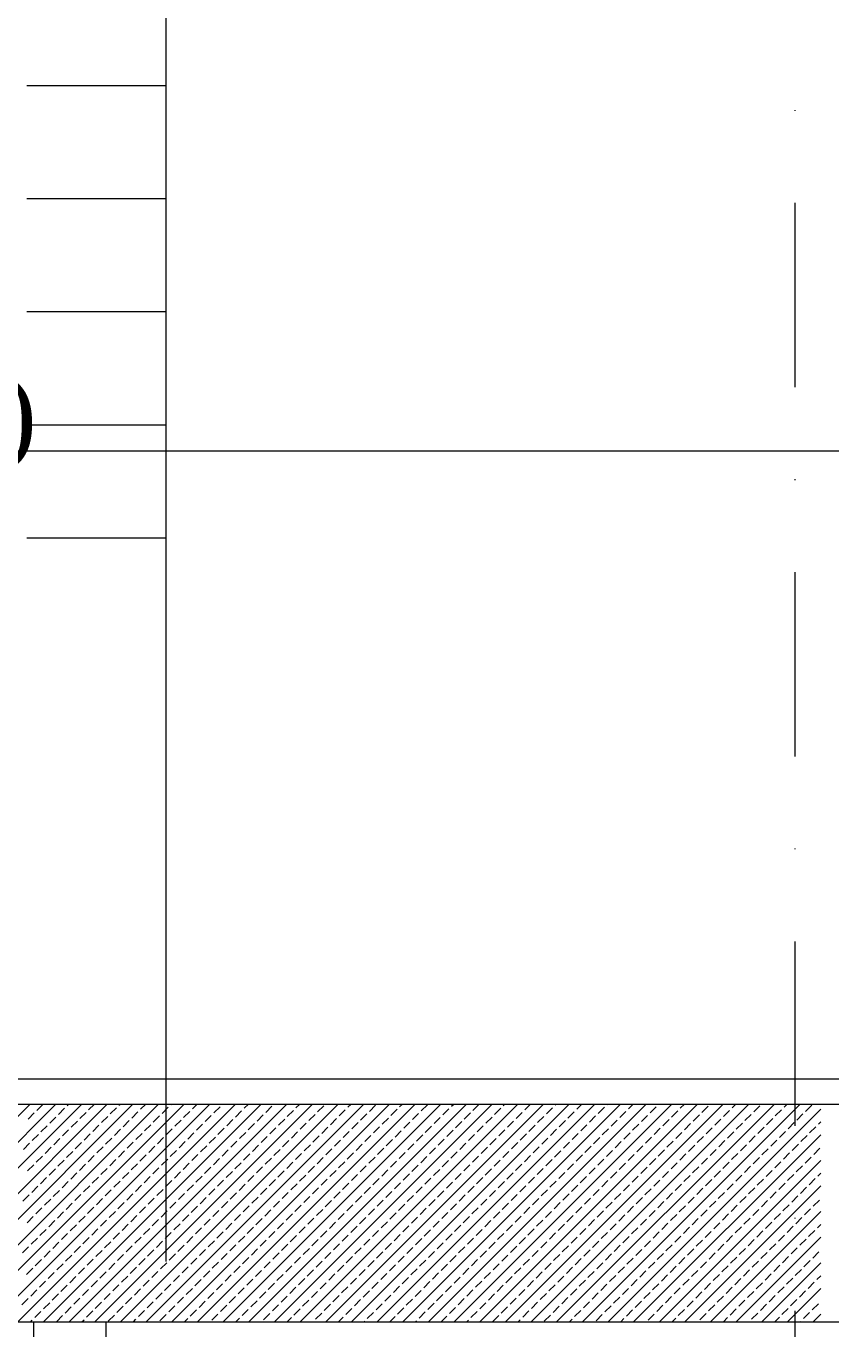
# Model space of a CAD drawing. Header units: millimetres. Extents: x -16104 to 67872, y -88009 to 12107.
# Drawn here: x 45403.5 to 45514.4, y -5664.5 to -5484.9 of the extents above; entities that cross this region are included whole.
import ezdxf

# ---------------------------------------------------------------- set-up
doc = ezdxf.new("R2010")
doc.units = ezdxf.units.MM
doc.linetypes.add('DASHDOTX2', pattern=[50.8, 25.4, -12.7, 0, -12.7])
doc.layers.add('TARAMA', color=8, linetype='Continuous', lineweight=15)
doc.styles.add('ÖLÇÜ', font='times.ttf', dxfattribs={"height": 15})

msp = doc.modelspace()

# ---------------------------------------------------------------- linework, layer by layer
at = {"layer": 'TARAMA', "linetype": 'DASHDOTX2'}
msp.add_line((45509.52, -8130.6), (45509.52, -5236.91), dxfattribs=at)
at = {"layer": 'TARAMA'}
for p, q in [((45422.8, -5445.34), (45422.8, -5655.24)), ((45403.61, -5493.13), (45422.8, -5493.13)), ((45403.61, -5508.71), (45422.8, -5508.71)), ((45403.61, -5524.29), (45422.8, -5524.29)), ((45403.61, -5539.87), (45422.8, -5539.87)), ((45564.53, -5543.52), (45060.03, -5543.52)), ((45403.61, -5555.45), (45422.8, -5555.45)), ((45041.2, -5630.04), (45492, -5630.04)), ((45041.2, -5630.04), (45440, -5630.04)), ((44625.03, -5633.52), (45689.53, -5633.52)), ((45374.11, -5663.52), (45404.11, -5633.52)), ((45377.65, -5663.52), (45407.65, -5633.52)), ((45381.19, -5663.52), (45411.19, -5633.52)), ((45384.72, -5663.52), (45414.72, -5633.52)), ((45388.26, -5663.52), (45418.26, -5633.52)), ((45391.79, -5663.52), (45421.79, -5633.52)), ((45395.33, -5663.52), (45425.33, -5633.52)), ((45398.86, -5663.52), (45428.86, -5633.52)), ((45402.4, -5663.52), (45432.4, -5633.52)), ((45405.01, -5634.39), (45405.86, -5633.54)), ((45405.93, -5663.52), (45435.93, -5633.52)), ((45409.18, -5633.75), (45409.41, -5633.52)), ((45409.47, -5663.52), (45439.47, -5633.52)), ((45412.15, -5634.32), (45412.95, -5633.52)), ((45413.01, -5663.52), (45443.01, -5633.52)), ((45416.32, -5633.68), (45416.49, -5633.52)), ((45416.54, -5663.52), (45446.54, -5633.52)), ((45419.29, -5634.24), (45420.02, -5633.52)), ((45420.08, -5663.52), (45450.08, -5633.52)), ((45423.47, -5633.61), (45423.56, -5633.52)), ((45423.61, -5663.52), (45453.61, -5633.52)), ((45426.44, -5634.17), (45427.09, -5633.52)), ((45427.15, -5663.52), (45457.15, -5633.52)), ((45430.61, -5633.54), (45430.63, -5633.52)), ((45430.68, -5663.52), (45460.68, -5633.52)), ((45433.58, -5634.1), (45434.16, -5633.52)), ((45434.22, -5663.52), (45464.22, -5633.52)), ((45436.55, -5634.67), (45437.4, -5633.82)), ((45437.75, -5663.52), (45467.75, -5633.52)), ((45440.72, -5634.03), (45441.23, -5633.52)), ((45441.29, -5663.52), (45471.29, -5633.52)), ((45443.69, -5634.6), (45444.54, -5633.75)), ((45444.83, -5663.52), (45474.83, -5633.52)), ((45447.86, -5633.96), (45448.31, -5633.52)), ((45448.36, -5663.52), (45478.36, -5633.52)), ((45450.83, -5634.53), (45451.68, -5633.68)), ((45451.9, -5663.52), (45481.9, -5633.52)), ((45455, -5633.89), (45455.38, -5633.52)), ((45455.43, -5663.52), (45485.43, -5633.52)), ((45457.97, -5634.46), (45458.82, -5633.61)), ((45458.97, -5663.52), (45488.97, -5633.52)), ((45462.14, -5633.82), (45462.45, -5633.52)), ((45462.5, -5663.52), (45492.5, -5633.52)), ((45465.11, -5634.39), (45465.96, -5633.54)), ((45466.04, -5663.52), (45496.04, -5633.52)), ((45469.29, -5633.75), (45469.52, -5633.52)), ((45469.57, -5663.52), (45499.57, -5633.52)), ((45472.26, -5634.32), (45473.05, -5633.52)), ((45473.11, -5663.52), (45503.11, -5633.52)), ((45476.43, -5633.68), (45476.59, -5633.52)), ((45476.64, -5663.52), (45506.64, -5633.52)), ((45479.4, -5634.24), (45480.13, -5633.52)), ((45480.18, -5663.52), (45510.18, -5633.52)), ((45483.57, -5633.61), (45483.66, -5633.52)), ((45486.54, -5634.17), (45487.2, -5633.52)), ((45490.71, -5633.54), (45490.73, -5633.52)), ((45493.68, -5634.1), (45494.27, -5633.52)), ((45496.65, -5634.67), (45497.5, -5633.82)), ((45500.82, -5634.03), (45501.34, -5633.52)), ((45503.79, -5634.6), (45504.64, -5633.75)), ((45507.97, -5633.96), (45508.41, -5633.52)), ((45510.94, -5634.53), (45511.78, -5633.68)), ((45403.81, -5635.59), (45404.66, -5634.74)), ((45406.78, -5636.15), (45407.63, -5635.31)), ((45407.98, -5634.95), (45408.83, -5634.1)), ((45410.95, -5635.52), (45411.8, -5634.67)), ((45413.92, -5636.08), (45414.77, -5635.23)), ((45415.12, -5634.88), (45415.97, -5634.03)), ((45418.09, -5635.45), (45418.94, -5634.6)), ((45421.06, -5636.01), (45421.91, -5635.16)), ((45422.26, -5634.81), (45423.11, -5633.96)), ((45425.23, -5635.38), (45426.08, -5634.53)), ((45428.2, -5635.94), (45429.05, -5635.09)), ((45429.41, -5634.74), (45430.25, -5633.89)), ((45431.17, -5636.51), (45432.02, -5635.66)), ((45432.38, -5635.31), (45433.22, -5634.46)), ((45435.35, -5635.87), (45436.19, -5635.02)), ((45438.32, -5636.44), (45439.16, -5635.59)), ((45439.52, -5635.23), (45440.37, -5634.39)), ((45442.49, -5635.8), (45443.34, -5634.95)), ((45445.46, -5636.37), (45446.31, -5635.52)), ((45446.66, -5635.16), (45447.51, -5634.32)), ((45449.63, -5635.73), (45450.48, -5634.88)), ((45452.6, -5636.29), (45453.45, -5635.45)), ((45453.8, -5635.09), (45454.65, -5634.24)), ((45456.77, -5635.66), (45457.62, -5634.81)), ((45459.74, -5636.22), (45460.59, -5635.38)), ((45460.94, -5635.02), (45461.79, -5634.17)), ((45463.91, -5635.59), (45464.76, -5634.74)), ((45466.88, -5636.15), (45467.73, -5635.31)), ((45468.08, -5634.95), (45468.93, -5634.1)), ((45471.05, -5635.52), (45471.9, -5634.67)), ((45474.02, -5636.08), (45474.87, -5635.23)), ((45475.23, -5634.88), (45476.08, -5634.03)), ((45478.2, -5635.45), (45479.04, -5634.6)), ((45481.17, -5636.01), (45482.01, -5635.16)), ((45482.37, -5634.81), (45483.22, -5633.96)), ((45483.72, -5663.52), (45513.03, -5634.21)), ((45485.34, -5635.38), (45486.19, -5634.53)), ((45488.31, -5635.94), (45489.16, -5635.09)), ((45489.51, -5634.74), (45490.36, -5633.89)), ((45491.28, -5636.51), (45492.13, -5635.66)), ((45492.48, -5635.31), (45493.33, -5634.46)), ((45495.45, -5635.87), (45496.3, -5635.02)), ((45498.42, -5636.44), (45499.27, -5635.59)), ((45499.62, -5635.23), (45500.47, -5634.39)), ((45502.59, -5635.8), (45503.44, -5634.95)), ((45505.56, -5636.37), (45506.41, -5635.52)), ((45506.76, -5635.16), (45507.61, -5634.32)), ((45509.73, -5635.73), (45510.58, -5634.88)), ((45405.58, -5637.36), (45406.42, -5636.51)), ((45408.55, -5637.92), (45409.39, -5637.07)), ((45409.75, -5636.72), (45410.6, -5635.87)), ((45412.72, -5637.28), (45413.57, -5636.44)), ((45415.69, -5637.85), (45416.54, -5637)), ((45416.89, -5636.65), (45417.74, -5635.8)), ((45419.86, -5637.21), (45420.71, -5636.37)), ((45422.83, -5637.78), (45423.68, -5636.93)), ((45424.03, -5636.58), (45424.88, -5635.73)), ((45427, -5637.14), (45427.85, -5636.29)), ((45429.97, -5637.71), (45430.82, -5636.86)), ((45432.94, -5638.27), (45433.79, -5637.43)), ((45434.14, -5637.07), (45434.99, -5636.22)), ((45437.11, -5637.64), (45437.96, -5636.79)), ((45440.08, -5638.2), (45440.93, -5637.36)), ((45441.29, -5637), (45442.13, -5636.15)), ((45444.26, -5637.57), (45445.1, -5636.72)), ((45447.23, -5638.13), (45448.07, -5637.28)), ((45448.43, -5636.93), (45449.28, -5636.08)), ((45451.4, -5637.5), (45452.25, -5636.65)), ((45454.37, -5638.06), (45455.22, -5637.21)), ((45455.57, -5636.86), (45456.42, -5636.01)), ((45458.54, -5637.43), (45459.39, -5636.58)), ((45461.51, -5637.99), (45462.36, -5637.14)), ((45462.71, -5636.79), (45463.56, -5635.94)), ((45465.68, -5637.36), (45466.53, -5636.51)), ((45468.65, -5637.92), (45469.5, -5637.07)), ((45469.85, -5636.72), (45470.7, -5635.87)), ((45472.82, -5637.28), (45473.67, -5636.44)), ((45475.79, -5637.85), (45476.64, -5637)), ((45476.99, -5636.65), (45477.84, -5635.8)), ((45479.96, -5637.21), (45480.81, -5636.37)), ((45482.93, -5637.78), (45483.78, -5636.93)), ((45484.14, -5636.58), (45484.98, -5635.73)), ((45487.11, -5637.14), (45487.95, -5636.29)), ((45490.08, -5637.71), (45490.92, -5636.86)), ((45493.05, -5638.27), (45493.89, -5637.43)), ((45494.25, -5637.07), (45495.1, -5636.22)), ((45497.22, -5637.64), (45498.07, -5636.79)), ((45500.19, -5638.2), (45501.04, -5637.36)), ((45501.39, -5637), (45502.24, -5636.15)), ((45504.36, -5637.57), (45505.21, -5636.72)), ((45507.33, -5638.13), (45508.18, -5637.28)), ((45508.53, -5636.93), (45509.38, -5636.08)), ((45511.5, -5637.5), (45512.35, -5636.65)), ((45512.7, -5636.29), (45513.03, -5635.97)), ((45403.17, -5639.76), (45404.02, -5638.91)), ((45404.37, -5638.56), (45405.22, -5637.71)), ((45407.34, -5639.12), (45408.19, -5638.27)), ((45410.31, -5639.69), (45411.16, -5638.84)), ((45411.52, -5638.49), (45412.36, -5637.64)), ((45414.49, -5639.05), (45415.33, -5638.2)), ((45417.46, -5639.62), (45418.3, -5638.77)), ((45418.66, -5638.42), (45419.51, -5637.57)), ((45421.63, -5638.98), (45422.48, -5638.13)), ((45424.6, -5639.55), (45425.45, -5638.7)), ((45425.8, -5638.35), (45426.65, -5637.5)), ((45427.57, -5640.11), (45428.42, -5639.26)), ((45428.77, -5638.91), (45429.62, -5638.06)), ((45431.74, -5639.48), (45432.59, -5638.63)), ((45434.71, -5640.04), (45435.56, -5639.19)), ((45435.91, -5638.84), (45436.76, -5637.99)), ((45438.88, -5639.41), (45439.73, -5638.56)), ((45441.85, -5639.97), (45442.7, -5639.12)), ((45443.05, -5638.77), (45443.9, -5637.92)), ((45446.02, -5639.34), (45446.87, -5638.49)), ((45448.99, -5639.9), (45449.84, -5639.05)), ((45450.19, -5638.7), (45451.04, -5637.85)), ((45453.16, -5639.26), (45454.01, -5638.42)), ((45456.13, -5639.83), (45456.98, -5638.98)), ((45457.34, -5638.63), (45458.19, -5637.78)), ((45460.31, -5639.19), (45461.16, -5638.35)), ((45463.28, -5639.76), (45464.12, -5638.91)), ((45464.48, -5638.56), (45465.33, -5637.71)), ((45467.45, -5639.12), (45468.3, -5638.27)), ((45470.42, -5639.69), (45471.27, -5638.84)), ((45471.62, -5638.49), (45472.47, -5637.64)), ((45474.59, -5639.05), (45475.44, -5638.2)), ((45477.56, -5639.62), (45478.41, -5638.77)), ((45478.76, -5638.42), (45479.61, -5637.57)), ((45481.73, -5638.98), (45482.58, -5638.13)), ((45484.7, -5639.55), (45485.55, -5638.7)), ((45485.9, -5638.35), (45486.75, -5637.5)), ((45487.25, -5663.52), (45513.03, -5637.74)), ((45487.67, -5640.11), (45488.52, -5639.26)), ((45488.87, -5638.91), (45489.72, -5638.06)), ((45491.84, -5639.48), (45492.69, -5638.63)), ((45494.81, -5640.04), (45495.66, -5639.19)), ((45496.02, -5638.84), (45496.86, -5637.99)), ((45498.99, -5639.41), (45499.83, -5638.56)), ((45501.96, -5639.97), (45502.8, -5639.12)), ((45503.16, -5638.77), (45504.01, -5637.92)), ((45506.13, -5639.34), (45506.98, -5638.49)), ((45509.1, -5639.9), (45509.95, -5639.05)), ((45510.3, -5638.7), (45511.15, -5637.85)), ((45404.94, -5641.53), (45405.79, -5640.68)), ((45406.14, -5640.33), (45406.99, -5639.48)), ((45409.11, -5640.89), (45409.96, -5640.04)), ((45412.08, -5641.46), (45412.93, -5640.61)), ((45413.28, -5640.25), (45414.13, -5639.41)), ((45416.25, -5640.82), (45417.1, -5639.97)), ((45419.22, -5641.39), (45420.07, -5640.54)), ((45420.43, -5640.18), (45421.27, -5639.34)), ((45423.4, -5640.75), (45424.24, -5639.9)), ((45426.37, -5641.32), (45427.21, -5640.47)), ((45429.34, -5641.88), (45430.18, -5641.03)), ((45430.54, -5640.68), (45431.39, -5639.83)), ((45433.51, -5641.24), (45434.36, -5640.4)), ((45436.48, -5641.81), (45437.33, -5640.96)), ((45437.68, -5640.61), (45438.53, -5639.76)), ((45440.65, -5641.17), (45441.5, -5640.33)), ((45443.62, -5641.74), (45444.47, -5640.89)), ((45444.82, -5640.54), (45445.67, -5639.69)), ((45447.79, -5641.1), (45448.64, -5640.25)), ((45450.76, -5641.67), (45451.61, -5640.82)), ((45451.96, -5640.47), (45452.81, -5639.62)), ((45454.93, -5641.03), (45455.78, -5640.18)), ((45457.9, -5641.6), (45458.75, -5640.75)), ((45459.1, -5640.4), (45459.95, -5639.55)), ((45462.07, -5640.96), (45462.92, -5640.11)), ((45465.04, -5641.53), (45465.89, -5640.68)), ((45466.25, -5640.33), (45467.09, -5639.48)), ((45469.22, -5640.89), (45470.06, -5640.04)), ((45472.19, -5641.46), (45473.03, -5640.61)), ((45473.39, -5640.25), (45474.24, -5639.41)), ((45476.36, -5640.82), (45477.21, -5639.97)), ((45479.33, -5641.39), (45480.18, -5640.54)), ((45480.53, -5640.18), (45481.38, -5639.34)), ((45483.5, -5640.75), (45484.35, -5639.9)), ((45486.47, -5641.32), (45487.32, -5640.47)), ((45489.44, -5641.88), (45490.29, -5641.03)), ((45490.64, -5640.68), (45491.49, -5639.83)), ((45493.61, -5641.24), (45494.46, -5640.4)), ((45496.58, -5641.81), (45497.43, -5640.96)), ((45497.78, -5640.61), (45498.63, -5639.76)), ((45500.75, -5641.17), (45501.6, -5640.33)), ((45503.72, -5641.74), (45504.57, -5640.89)), ((45504.92, -5640.54), (45505.77, -5639.69)), ((45507.89, -5641.1), (45508.74, -5640.25)), ((45510.86, -5641.67), (45511.71, -5640.82)), ((45512.07, -5640.47), (45512.92, -5639.62)), ((45403.74, -5642.73), (45404.59, -5641.88)), ((45406.71, -5643.3), (45407.56, -5642.45)), ((45407.91, -5642.09), (45408.76, -5641.24)), ((45410.88, -5642.66), (45411.73, -5641.81)), ((45413.85, -5643.22), (45414.7, -5642.38)), ((45415.05, -5642.02), (45415.9, -5641.17)), ((45418.02, -5642.59), (45418.87, -5641.74)), ((45420.99, -5643.15), (45421.84, -5642.31)), ((45422.19, -5641.95), (45423.04, -5641.1)), ((45425.16, -5642.52), (45426.01, -5641.67)), ((45428.13, -5643.08), (45428.98, -5642.23)), ((45431.1, -5643.65), (45431.95, -5642.8)), ((45432.31, -5642.45), (45433.15, -5641.6)), ((45435.27, -5643.01), (45436.12, -5642.16)), ((45438.24, -5643.58), (45439.09, -5642.73)), ((45439.45, -5642.38), (45440.3, -5641.53)), ((45442.42, -5642.94), (45443.27, -5642.09)), ((45445.39, -5643.51), (45446.24, -5642.66)), ((45446.59, -5642.31), (45447.44, -5641.46)), ((45449.56, -5642.87), (45450.41, -5642.02)), ((45452.53, -5643.44), (45453.38, -5642.59)), ((45453.73, -5642.23), (45454.58, -5641.39)), ((45456.7, -5642.8), (45457.55, -5641.95)), ((45459.67, -5643.37), (45460.52, -5642.52)), ((45460.87, -5642.16), (45461.72, -5641.32)), ((45463.84, -5642.73), (45464.69, -5641.88)), ((45466.81, -5643.3), (45467.66, -5642.45)), ((45468.01, -5642.09), (45468.86, -5641.24)), ((45470.98, -5642.66), (45471.83, -5641.81)), ((45473.95, -5643.22), (45474.8, -5642.38)), ((45475.16, -5642.02), (45476, -5641.17)), ((45478.13, -5642.59), (45478.97, -5641.74)), ((45481.1, -5643.15), (45481.94, -5642.31)), ((45482.3, -5641.95), (45483.15, -5641.1)), ((45485.27, -5642.52), (45486.12, -5641.67)), ((45488.24, -5643.08), (45489.09, -5642.23)), ((45490.79, -5663.52), (45513.03, -5641.28)), ((45491.21, -5643.65), (45492.06, -5642.8)), ((45492.41, -5642.45), (45493.26, -5641.6)), ((45495.38, -5643.01), (45496.23, -5642.16)), ((45498.35, -5643.58), (45499.2, -5642.73)), ((45499.55, -5642.38), (45500.4, -5641.53)), ((45502.52, -5642.94), (45503.37, -5642.09)), ((45505.49, -5643.51), (45506.34, -5642.66)), ((45506.69, -5642.31), (45507.54, -5641.46)), ((45509.66, -5642.87), (45510.51, -5642.02)), ((45405.51, -5644.5), (45406.35, -5643.65)), ((45408.48, -5645.06), (45409.32, -5644.21)), ((45409.68, -5643.86), (45410.53, -5643.01)), ((45412.65, -5644.43), (45413.5, -5643.58)), ((45415.62, -5644.99), (45416.47, -5644.14)), ((45416.82, -5643.79), (45417.67, -5642.94)), ((45419.79, -5644.36), (45420.64, -5643.51)), ((45422.76, -5644.92), (45423.61, -5644.07)), ((45423.96, -5643.72), (45424.81, -5642.87)), ((45425.73, -5645.49), (45426.58, -5644.64)), ((45426.93, -5644.29), (45427.78, -5643.44)), ((45429.9, -5644.85), (45430.75, -5644)), ((45432.87, -5645.42), (45433.72, -5644.57)), ((45434.07, -5644.21), (45434.92, -5643.37)), ((45437.04, -5644.78), (45437.89, -5643.93)), ((45440.01, -5645.35), (45440.86, -5644.5)), ((45441.21, -5644.14), (45442.06, -5643.3)), ((45444.18, -5644.71), (45445.03, -5643.86)), ((45447.15, -5645.28), (45448, -5644.43)), ((45448.36, -5644.07), (45449.2, -5643.22)), ((45451.33, -5644.64), (45452.17, -5643.79)), ((45454.3, -5645.2), (45455.14, -5644.36)), ((45455.5, -5644), (45456.35, -5643.15)), ((45458.47, -5644.57), (45459.32, -5643.72)), ((45461.44, -5645.13), (45462.29, -5644.29)), ((45462.64, -5643.93), (45463.49, -5643.08)), ((45465.61, -5644.5), (45466.46, -5643.65)), ((45468.58, -5645.06), (45469.43, -5644.21)), ((45469.78, -5643.86), (45470.63, -5643.01)), ((45472.75, -5644.43), (45473.6, -5643.58)), ((45475.72, -5644.99), (45476.57, -5644.14)), ((45476.92, -5643.79), (45477.77, -5642.94)), ((45479.89, -5644.36), (45480.74, -5643.51)), ((45482.86, -5644.92), (45483.71, -5644.07)), ((45484.07, -5643.72), (45484.91, -5642.87)), ((45485.83, -5645.49), (45486.68, -5644.64)), ((45487.04, -5644.29), (45487.88, -5643.44)), ((45490.01, -5644.85), (45490.85, -5644)), ((45492.97, -5645.42), (45493.82, -5644.57)), ((45494.18, -5644.21), (45495.03, -5643.37)), ((45497.15, -5644.78), (45498, -5643.93)), ((45500.12, -5645.35), (45500.97, -5644.5)), ((45501.32, -5644.14), (45502.17, -5643.3)), ((45504.29, -5644.71), (45505.14, -5643.86)), ((45507.26, -5645.28), (45508.11, -5644.43)), ((45508.46, -5644.07), (45509.31, -5643.22)), ((45511.43, -5644.64), (45512.28, -5643.79)), ((45512.63, -5643.44), (45513.03, -5643.04)), ((45403.1, -5646.9), (45403.95, -5646.05)), ((45404.3, -5645.7), (45405.15, -5644.85)), ((45407.27, -5646.27), (45408.12, -5645.42)), ((45410.24, -5646.83), (45411.09, -5645.98)), ((45411.45, -5645.63), (45412.29, -5644.78)), ((45414.42, -5646.19), (45415.26, -5645.35)), ((45417.39, -5646.76), (45418.23, -5645.91)), ((45418.59, -5645.56), (45419.44, -5644.71)), ((45421.56, -5646.12), (45422.41, -5645.28)), ((45424.53, -5646.69), (45425.38, -5645.84)), ((45427.5, -5647.26), (45428.35, -5646.41)), ((45428.7, -5646.05), (45429.55, -5645.2)), ((45431.67, -5646.62), (45432.52, -5645.77)), ((45434.64, -5647.18), (45435.49, -5646.34)), ((45435.84, -5645.98), (45436.69, -5645.13)), ((45438.81, -5646.55), (45439.66, -5645.7)), ((45441.78, -5647.11), (45442.63, -5646.27)), ((45442.98, -5645.91), (45443.83, -5645.06)), ((45445.95, -5646.48), (45446.8, -5645.63)), ((45448.92, -5647.04), (45449.77, -5646.19)), ((45450.12, -5645.84), (45450.97, -5644.99)), ((45453.09, -5646.41), (45453.94, -5645.56)), ((45456.06, -5646.97), (45456.91, -5646.12)), ((45457.27, -5645.77), (45458.11, -5644.92)), ((45460.24, -5646.34), (45461.08, -5645.49)), ((45463.21, -5646.9), (45464.05, -5646.05)), ((45464.41, -5645.7), (45465.26, -5644.85)), ((45467.38, -5646.27), (45468.23, -5645.42)), ((45470.35, -5646.83), (45471.2, -5645.98)), ((45471.55, -5645.63), (45472.4, -5644.78)), ((45474.52, -5646.19), (45475.37, -5645.35)), ((45477.49, -5646.76), (45478.34, -5645.91)), ((45478.69, -5645.56), (45479.54, -5644.71)), ((45481.66, -5646.12), (45482.51, -5645.28)), ((45484.63, -5646.69), (45485.48, -5645.84)), ((45487.6, -5647.26), (45488.45, -5646.41)), ((45488.8, -5646.05), (45489.65, -5645.2)), ((45491.77, -5646.62), (45492.62, -5645.77)), ((45494.32, -5663.52), (45513.03, -5644.81)), ((45494.74, -5647.18), (45495.59, -5646.34)), ((45495.94, -5645.98), (45496.79, -5645.13)), ((45498.91, -5646.55), (45499.76, -5645.7)), ((45501.88, -5647.11), (45502.73, -5646.27)), ((45503.09, -5645.91), (45503.94, -5645.06)), ((45506.06, -5646.48), (45506.9, -5645.63)), ((45509.03, -5647.04), (45509.87, -5646.19)), ((45510.23, -5645.84), (45511.08, -5644.99)), ((45404.87, -5648.67), (45405.72, -5647.82)), ((45406.07, -5647.47), (45406.92, -5646.62)), ((45409.04, -5648.03), (45409.89, -5647.18)), ((45412.01, -5648.6), (45412.86, -5647.75)), ((45413.21, -5647.4), (45414.06, -5646.55)), ((45416.18, -5647.96), (45417.03, -5647.11)), ((45419.15, -5648.53), (45420, -5647.68)), ((45420.35, -5647.33), (45421.2, -5646.48)), ((45422.12, -5649.09), (45422.97, -5648.25)), ((45423.32, -5647.89), (45424.17, -5647.04)), ((45426.29, -5648.46), (45427.14, -5647.61)), ((45429.26, -5649.02), (45430.11, -5648.17)), ((45430.47, -5647.82), (45431.32, -5646.97)), ((45433.44, -5648.39), (45434.28, -5647.54)), ((45436.41, -5648.95), (45437.25, -5648.1)), ((45437.61, -5647.75), (45438.46, -5646.9)), ((45440.58, -5648.32), (45441.43, -5647.47)), ((45443.55, -5648.88), (45444.4, -5648.03)), ((45444.75, -5647.68), (45445.6, -5646.83)), ((45447.72, -5648.25), (45448.57, -5647.4)), ((45450.69, -5648.81), (45451.54, -5647.96)), ((45451.89, -5647.61), (45452.74, -5646.76)), ((45454.86, -5648.17), (45455.71, -5647.33)), ((45457.83, -5648.74), (45458.68, -5647.89)), ((45459.03, -5647.54), (45459.88, -5646.69)), ((45462, -5648.1), (45462.85, -5647.26)), ((45464.97, -5648.67), (45465.82, -5647.82)), ((45466.18, -5647.47), (45467.02, -5646.62)), ((45469.15, -5648.03), (45469.99, -5647.18)), ((45472.12, -5648.6), (45472.96, -5647.75)), ((45473.32, -5647.4), (45474.17, -5646.55)), ((45476.29, -5647.96), (45477.14, -5647.11)), ((45479.26, -5648.53), (45480.11, -5647.68)), ((45480.46, -5647.33), (45481.31, -5646.48)), ((45482.23, -5649.09), (45483.08, -5648.25)), ((45483.43, -5647.89), (45484.28, -5647.04)), ((45486.4, -5648.46), (45487.25, -5647.61)), ((45489.37, -5649.02), (45490.22, -5648.17)), ((45490.57, -5647.82), (45491.42, -5646.97)), ((45493.54, -5648.39), (45494.39, -5647.54)), ((45496.51, -5648.95), (45497.36, -5648.1)), ((45497.71, -5647.75), (45498.56, -5646.9)), ((45500.68, -5648.32), (45501.53, -5647.47)), ((45503.65, -5648.88), (45504.5, -5648.03)), ((45504.85, -5647.68), (45505.7, -5646.83)), ((45507.82, -5648.25), (45508.67, -5647.4)), ((45510.79, -5648.81), (45511.64, -5647.96)), ((45512, -5647.61), (45512.84, -5646.76)), ((45403.67, -5649.87), (45404.52, -5649.02)), ((45406.64, -5650.44), (45407.49, -5649.59)), ((45407.84, -5649.24), (45408.69, -5648.39)), ((45410.81, -5649.8), (45411.66, -5648.95)), ((45413.78, -5650.37), (45414.63, -5649.52)), ((45414.98, -5649.16), (45415.83, -5648.32)), ((45417.95, -5649.73), (45418.8, -5648.88)), ((45420.92, -5650.3), (45421.77, -5649.45)), ((45423.89, -5650.86), (45424.74, -5650.01)), ((45425.09, -5649.66), (45425.94, -5648.81)), ((45428.06, -5650.22), (45428.91, -5649.38)), ((45431.03, -5650.79), (45431.88, -5649.94)), ((45432.23, -5649.59), (45433.08, -5648.74)), ((45435.2, -5650.15), (45436.05, -5649.31)), ((45438.17, -5650.72), (45439.02, -5649.87)), ((45439.38, -5649.52), (45440.22, -5648.67)), ((45442.35, -5650.08), (45443.19, -5649.24)), ((45445.32, -5650.65), (45446.16, -5649.8)), ((45446.52, -5649.45), (45447.37, -5648.6)), ((45449.49, -5650.01), (45450.34, -5649.16)), ((45452.46, -5650.58), (45453.31, -5649.73)), ((45453.66, -5649.38), (45454.51, -5648.53)), ((45456.63, -5649.94), (45457.48, -5649.09)), ((45459.6, -5650.51), (45460.45, -5649.66)), ((45460.8, -5649.31), (45461.65, -5648.46)), ((45463.77, -5649.87), (45464.62, -5649.02)), ((45466.74, -5650.44), (45467.59, -5649.59)), ((45467.94, -5649.24), (45468.79, -5648.39)), ((45470.91, -5649.8), (45471.76, -5648.95)), ((45473.88, -5650.37), (45474.73, -5649.52)), ((45475.09, -5649.16), (45475.93, -5648.32)), ((45478.05, -5649.73), (45478.9, -5648.88)), ((45481.02, -5650.3), (45481.87, -5649.45)), ((45483.99, -5650.86), (45484.84, -5650.01)), ((45485.2, -5649.66), (45486.05, -5648.81)), ((45488.17, -5650.22), (45489.02, -5649.38)), ((45491.14, -5650.79), (45491.98, -5649.94)), ((45492.34, -5649.59), (45493.19, -5648.74)), ((45495.31, -5650.15), (45496.16, -5649.31)), ((45497.86, -5663.52), (45513.03, -5648.35)), ((45498.28, -5650.72), (45499.13, -5649.87)), ((45499.48, -5649.52), (45500.33, -5648.67)), ((45502.45, -5650.08), (45503.3, -5649.24)), ((45505.42, -5650.65), (45506.27, -5649.8)), ((45506.62, -5649.45), (45507.47, -5648.6)), ((45509.59, -5650.01), (45510.44, -5649.16)), ((45405.44, -5651.64), (45406.28, -5650.79)), ((45408.4, -5652.2), (45409.25, -5651.36)), ((45409.61, -5651), (45410.46, -5650.15)), ((45412.58, -5651.57), (45413.43, -5650.72)), ((45415.55, -5652.13), (45416.4, -5651.29)), ((45416.75, -5650.93), (45417.6, -5650.08)), ((45419.72, -5651.5), (45420.57, -5650.65)), ((45422.69, -5652.06), (45423.54, -5651.21)), ((45425.66, -5652.63), (45426.51, -5651.78)), ((45426.86, -5651.43), (45427.71, -5650.58)), ((45429.83, -5651.99), (45430.68, -5651.14)), ((45432.8, -5652.56), (45433.65, -5651.71)), ((45434, -5651.36), (45434.85, -5650.51)), ((45436.97, -5651.92), (45437.82, -5651.07)), ((45439.94, -5652.49), (45440.79, -5651.64)), ((45441.14, -5651.29), (45441.99, -5650.44)), ((45444.11, -5651.85), (45444.96, -5651)), ((45447.08, -5652.42), (45447.93, -5651.57)), ((45448.29, -5651.21), (45449.13, -5650.37)), ((45451.26, -5651.78), (45452.1, -5650.93)), ((45454.23, -5652.35), (45455.07, -5651.5)), ((45455.43, -5651.14), (45456.28, -5650.3)), ((45458.4, -5651.71), (45459.25, -5650.86)), ((45461.37, -5652.28), (45462.22, -5651.43)), ((45462.57, -5651.07), (45463.42, -5650.22)), ((45465.54, -5651.64), (45466.39, -5650.79)), ((45468.51, -5652.2), (45469.36, -5651.36)), ((45469.71, -5651), (45470.56, -5650.15)), ((45472.68, -5651.57), (45473.53, -5650.72)), ((45475.65, -5652.13), (45476.5, -5651.29)), ((45476.85, -5650.93), (45477.7, -5650.08)), ((45479.82, -5651.5), (45480.67, -5650.65)), ((45482.79, -5652.06), (45483.64, -5651.21)), ((45485.76, -5652.63), (45486.61, -5651.78)), ((45486.96, -5651.43), (45487.81, -5650.58)), ((45489.93, -5651.99), (45490.78, -5651.14)), ((45492.9, -5652.56), (45493.75, -5651.71)), ((45494.11, -5651.36), (45494.95, -5650.51)), ((45497.08, -5651.92), (45497.92, -5651.07)), ((45500.05, -5652.49), (45500.89, -5651.64)), ((45501.25, -5651.29), (45502.1, -5650.44)), ((45504.22, -5651.85), (45505.07, -5651)), ((45507.19, -5652.42), (45508.04, -5651.57)), ((45508.39, -5651.21), (45509.24, -5650.37)), ((45511.36, -5651.78), (45512.21, -5650.93)), ((45512.56, -5650.58), (45513.03, -5650.11)), ((45403.03, -5654.04), (45403.88, -5653.19)), ((45404.23, -5652.84), (45405.08, -5651.99)), ((45407.2, -5653.41), (45408.05, -5652.56)), ((45410.17, -5653.97), (45411.02, -5653.12)), ((45411.37, -5652.77), (45412.22, -5651.92)), ((45414.34, -5653.34), (45415.19, -5652.49)), ((45417.31, -5653.9), (45418.16, -5653.05)), ((45418.52, -5652.7), (45419.37, -5651.85)), ((45420.28, -5654.47), (45421.13, -5653.62)), ((45421.49, -5653.27), (45422.33, -5652.42)), ((45424.46, -5653.83), (45425.3, -5652.98)), ((45427.43, -5654.4), (45428.27, -5653.55)), ((45428.63, -5653.19), (45429.48, -5652.35)), ((45431.6, -5653.76), (45432.45, -5652.91)), ((45434.57, -5654.33), (45435.42, -5653.48)), ((45435.77, -5653.12), (45436.62, -5652.28)), ((45438.74, -5653.69), (45439.59, -5652.84)), ((45441.71, -5654.26), (45442.56, -5653.41)), ((45442.91, -5653.05), (45443.76, -5652.2)), ((45445.88, -5653.62), (45446.73, -5652.77)), ((45448.85, -5654.18), (45449.7, -5653.34)), ((45450.05, -5652.98), (45450.9, -5652.13)), ((45453.02, -5653.55), (45453.87, -5652.7)), ((45455.99, -5654.11), (45456.84, -5653.27)), ((45457.2, -5652.91), (45458.04, -5652.06)), ((45460.17, -5653.48), (45461.01, -5652.63)), ((45463.13, -5654.04), (45463.98, -5653.19)), ((45464.34, -5652.84), (45465.19, -5651.99)), ((45467.31, -5653.41), (45468.16, -5652.56)), ((45470.28, -5653.97), (45471.13, -5653.12)), ((45471.48, -5652.77), (45472.33, -5651.92)), ((45474.45, -5653.34), (45475.3, -5652.49)), ((45477.42, -5653.9), (45478.27, -5653.05)), ((45478.62, -5652.7), (45479.47, -5651.85)), ((45480.39, -5654.47), (45481.24, -5653.62)), ((45481.59, -5653.27), (45482.44, -5652.42)), ((45484.56, -5653.83), (45485.41, -5652.98)), ((45487.53, -5654.4), (45488.38, -5653.55)), ((45488.73, -5653.19), (45489.58, -5652.35)), ((45491.7, -5653.76), (45492.55, -5652.91)), ((45494.67, -5654.33), (45495.52, -5653.48)), ((45495.87, -5653.12), (45496.72, -5652.28)), ((45498.84, -5653.69), (45499.69, -5652.84)), ((45501.39, -5663.52), (45513.03, -5651.88)), ((45501.81, -5654.26), (45502.66, -5653.41)), ((45503.02, -5653.05), (45503.86, -5652.2)), ((45505.99, -5653.62), (45506.83, -5652.77)), ((45508.96, -5654.18), (45509.8, -5653.34)), ((45510.16, -5652.98), (45511.01, -5652.13)), ((45404.8, -5655.81), (45405.65, -5654.96)), ((45406, -5654.61), (45406.85, -5653.76)), ((45408.97, -5655.17), (45409.82, -5654.33)), ((45411.94, -5655.74), (45412.79, -5654.89)), ((45413.14, -5654.54), (45413.99, -5653.69)), ((45416.11, -5655.1), (45416.96, -5654.26)), ((45419.08, -5655.67), (45419.93, -5654.82)), ((45422.05, -5656.24), (45422.9, -5655.39)), ((45423.25, -5655.03), (45424.1, -5654.18)), ((45426.22, -5655.6), (45427.07, -5654.75)), ((45429.19, -5656.16), (45430.04, -5655.32)), ((45430.4, -5654.96), (45431.24, -5654.11)), ((45433.37, -5655.53), (45434.21, -5654.68)), ((45436.34, -5656.09), (45437.18, -5655.25)), ((45437.54, -5654.89), (45438.39, -5654.04)), ((45440.51, -5655.46), (45441.36, -5654.61)), ((45443.48, -5656.02), (45444.33, -5655.17)), ((45444.68, -5654.82), (45445.53, -5653.97)), ((45447.65, -5655.39), (45448.5, -5654.54)), ((45450.62, -5655.95), (45451.47, -5655.1)), ((45451.82, -5654.75), (45452.67, -5653.9)), ((45454.79, -5655.32), (45455.64, -5654.47)), ((45457.76, -5655.88), (45458.61, -5655.03)), ((45458.96, -5654.68), (45459.81, -5653.83)), ((45461.93, -5655.25), (45462.78, -5654.4)), ((45464.9, -5655.81), (45465.75, -5654.96)), ((45466.1, -5654.61), (45466.95, -5653.76)), ((45469.07, -5655.17), (45469.92, -5654.33)), ((45472.04, -5655.74), (45472.89, -5654.89)), ((45473.25, -5654.54), (45474.1, -5653.69)), ((45476.22, -5655.1), (45477.06, -5654.26)), ((45479.19, -5655.67), (45480.03, -5654.82)), ((45482.16, -5656.24), (45483, -5655.39)), ((45483.36, -5655.03), (45484.21, -5654.18)), ((45486.33, -5655.6), (45487.18, -5654.75)), ((45489.3, -5656.16), (45490.15, -5655.32)), ((45490.5, -5654.96), (45491.35, -5654.11)), ((45493.47, -5655.53), (45494.32, -5654.68)), ((45496.44, -5656.09), (45497.29, -5655.25)), ((45497.64, -5654.89), (45498.49, -5654.04)), ((45500.61, -5655.46), (45501.46, -5654.61)), ((45503.58, -5656.02), (45504.43, -5655.17)), ((45504.78, -5654.82), (45505.63, -5653.97)), ((45504.93, -5663.52), (45513.03, -5655.42)), ((45507.75, -5655.39), (45508.6, -5654.54)), ((45510.72, -5655.95), (45511.57, -5655.1)), ((45511.93, -5654.75), (45512.77, -5653.9)), ((45403.6, -5657.01), (45404.45, -5656.16)), ((45406.57, -5657.58), (45407.41, -5656.73)), ((45407.77, -5656.38), (45408.62, -5655.53)), ((45410.74, -5656.94), (45411.59, -5656.09)), ((45413.71, -5657.51), (45414.56, -5656.66)), ((45414.91, -5656.31), (45415.76, -5655.46)), ((45416.68, -5658.07), (45417.53, -5657.23)), ((45417.88, -5656.87), (45418.73, -5656.02)), ((45420.85, -5657.44), (45421.7, -5656.59)), ((45423.82, -5658), (45424.67, -5657.15)), ((45425.02, -5656.8), (45425.87, -5655.95)), ((45427.99, -5657.37), (45428.84, -5656.52)), ((45430.96, -5657.93), (45431.81, -5657.08)), ((45432.16, -5656.73), (45433.01, -5655.88)), ((45435.13, -5657.3), (45435.98, -5656.45)), ((45438.1, -5657.86), (45438.95, -5657.01)), ((45439.31, -5656.66), (45440.15, -5655.81)), ((45442.28, -5657.23), (45443.12, -5656.38)), ((45445.25, -5657.79), (45446.09, -5656.94)), ((45446.45, -5656.59), (45447.3, -5655.74)), ((45449.42, -5657.15), (45450.27, -5656.31)), ((45452.39, -5657.72), (45453.24, -5656.87)), ((45453.59, -5656.52), (45454.44, -5655.67)), ((45456.56, -5657.08), (45457.41, -5656.24)), ((45459.53, -5657.65), (45460.38, -5656.8)), ((45460.73, -5656.45), (45461.58, -5655.6)), ((45463.7, -5657.01), (45464.55, -5656.16)), ((45466.67, -5657.58), (45467.52, -5656.73)), ((45467.87, -5656.38), (45468.72, -5655.53)), ((45470.84, -5656.94), (45471.69, -5656.09)), ((45473.81, -5657.51), (45474.66, -5656.66)), ((45475.01, -5656.31), (45475.86, -5655.46)), ((45476.78, -5658.07), (45477.63, -5657.23)), ((45477.98, -5656.87), (45478.83, -5656.02)), ((45480.95, -5657.44), (45481.8, -5656.59)), ((45483.92, -5658), (45484.77, -5657.15)), ((45485.13, -5656.8), (45485.97, -5655.95)), ((45488.1, -5657.37), (45488.94, -5656.52)), ((45491.07, -5657.93), (45491.91, -5657.08)), ((45492.27, -5656.73), (45493.12, -5655.88)), ((45495.24, -5657.3), (45496.09, -5656.45)), ((45498.21, -5657.86), (45499.06, -5657.01)), ((45499.41, -5656.66), (45500.26, -5655.81)), ((45502.38, -5657.23), (45503.23, -5656.38)), ((45505.35, -5657.79), (45506.2, -5656.94)), ((45506.55, -5656.59), (45507.4, -5655.74)), ((45509.52, -5657.15), (45510.37, -5656.31)), ((45512.49, -5657.72), (45513.03, -5657.19)), ((45405.36, -5658.78), (45406.21, -5657.93)), ((45408.33, -5659.35), (45409.18, -5658.5)), ((45409.54, -5658.14), (45410.38, -5657.3)), ((45412.51, -5658.71), (45413.35, -5657.86)), ((45415.48, -5659.28), (45416.32, -5658.43)), ((45418.45, -5659.84), (45419.29, -5658.99)), ((45419.65, -5658.64), (45420.5, -5657.79)), ((45422.62, -5659.21), (45423.47, -5658.36)), ((45425.59, -5659.77), (45426.44, -5658.92)), ((45426.79, -5658.57), (45427.64, -5657.72)), ((45429.76, -5659.13), (45430.61, -5658.29)), ((45432.73, -5659.7), (45433.58, -5658.85)), ((45433.93, -5658.5), (45434.78, -5657.65)), ((45436.9, -5659.06), (45437.75, -5658.22)), ((45439.87, -5659.63), (45440.72, -5658.78)), ((45441.07, -5658.43), (45441.92, -5657.58)), ((45444.04, -5658.99), (45444.89, -5658.14)), ((45447.01, -5659.56), (45447.86, -5658.71)), ((45448.21, -5658.36), (45449.06, -5657.51)), ((45451.18, -5658.92), (45452.03, -5658.07)), ((45454.15, -5659.49), (45455, -5658.64)), ((45455.36, -5658.29), (45456.21, -5657.44)), ((45458.33, -5658.85), (45459.18, -5658)), ((45461.3, -5659.42), (45462.14, -5658.57)), ((45462.5, -5658.22), (45463.35, -5657.37)), ((45465.47, -5658.78), (45466.32, -5657.93)), ((45468.44, -5659.35), (45469.29, -5658.5)), ((45469.64, -5658.14), (45470.49, -5657.3)), ((45472.61, -5658.71), (45473.46, -5657.86)), ((45475.58, -5659.28), (45476.43, -5658.43)), ((45478.55, -5659.84), (45479.4, -5658.99)), ((45479.75, -5658.64), (45480.6, -5657.79)), ((45482.72, -5659.21), (45483.57, -5658.36)), ((45485.69, -5659.77), (45486.54, -5658.92)), ((45486.89, -5658.57), (45487.74, -5657.72)), ((45489.86, -5659.13), (45490.71, -5658.29)), ((45492.83, -5659.7), (45493.68, -5658.85)), ((45494.04, -5658.5), (45494.88, -5657.65)), ((45497.01, -5659.06), (45497.85, -5658.22)), ((45499.98, -5659.63), (45500.82, -5658.78)), ((45501.18, -5658.43), (45502.03, -5657.58)), ((45504.15, -5658.99), (45505, -5658.14)), ((45507.12, -5659.56), (45507.97, -5658.71)), ((45508.32, -5658.36), (45509.17, -5657.51)), ((45508.46, -5663.52), (45513.03, -5658.96)), ((45511.29, -5658.92), (45512.14, -5658.07)), ((45402.96, -5661.19), (45403.81, -5660.34)), ((45404.16, -5659.98), (45405.01, -5659.13)), ((45407.13, -5660.55), (45407.98, -5659.7)), ((45410.1, -5661.11), (45410.95, -5660.27)), ((45411.3, -5659.91), (45412.15, -5659.06)), ((45414.27, -5660.48), (45415.12, -5659.63)), ((45417.24, -5661.04), (45418.09, -5660.2)), ((45420.21, -5661.61), (45421.06, -5660.76)), ((45421.42, -5660.41), (45422.26, -5659.56)), ((45424.39, -5660.97), (45425.23, -5660.12)), ((45427.36, -5661.54), (45428.2, -5660.69)), ((45428.56, -5660.34), (45429.41, -5659.49)), ((45431.53, -5660.9), (45432.38, -5660.05)), ((45434.5, -5661.47), (45435.35, -5660.62)), ((45435.7, -5660.27), (45436.55, -5659.42)), ((45438.67, -5660.83), (45439.52, -5659.98)), ((45441.64, -5661.4), (45442.49, -5660.55)), ((45442.84, -5660.2), (45443.69, -5659.35)), ((45445.81, -5660.76), (45446.66, -5659.91)), ((45448.78, -5661.33), (45449.63, -5660.48)), ((45449.98, -5660.12), (45450.83, -5659.28)), ((45452.95, -5660.69), (45453.8, -5659.84)), ((45455.92, -5661.26), (45456.77, -5660.41)), ((45457.12, -5660.05), (45457.97, -5659.21)), ((45460.09, -5660.62), (45460.94, -5659.77)), ((45463.06, -5661.19), (45463.91, -5660.34)), ((45464.27, -5659.98), (45465.11, -5659.13)), ((45467.24, -5660.55), (45468.08, -5659.7)), ((45470.21, -5661.11), (45471.05, -5660.27)), ((45471.41, -5659.91), (45472.26, -5659.06)), ((45474.38, -5660.48), (45475.23, -5659.63)), ((45477.35, -5661.04), (45478.2, -5660.2)), ((45480.32, -5661.61), (45481.17, -5660.76)), ((45481.52, -5660.41), (45482.37, -5659.56)), ((45484.49, -5660.97), (45485.34, -5660.12)), ((45487.46, -5661.54), (45488.31, -5660.69)), ((45488.66, -5660.34), (45489.51, -5659.49)), ((45491.63, -5660.9), (45492.48, -5660.05)), ((45494.6, -5661.47), (45495.45, -5660.62)), ((45495.8, -5660.27), (45496.65, -5659.42)), ((45498.77, -5660.83), (45499.62, -5659.98)), ((45501.74, -5661.4), (45502.59, -5660.55)), ((45502.95, -5660.2), (45503.79, -5659.35)), ((45505.91, -5660.76), (45506.76, -5659.91)), ((45508.88, -5661.33), (45509.73, -5660.48)), ((45510.09, -5660.12), (45510.94, -5659.28)), ((45404.73, -5662.95), (45405.58, -5662.1)), ((45405.93, -5661.75), (45406.78, -5660.9)), ((45408.9, -5662.32), (45409.75, -5661.47)), ((45411.87, -5662.88), (45412.72, -5662.03)), ((45413.07, -5661.68), (45413.92, -5660.83)), ((45414.84, -5663.45), (45415.69, -5662.6)), ((45416.04, -5662.25), (45416.89, -5661.4)), ((45419.01, -5662.81), (45419.86, -5661.96)), ((45421.98, -5663.38), (45422.83, -5662.53)), ((45423.18, -5662.18), (45424.03, -5661.33)), ((45426.15, -5662.74), (45427, -5661.89)), ((45429.12, -5663.31), (45429.97, -5662.46)), ((45430.33, -5662.1), (45431.17, -5661.26)), ((45433.3, -5662.67), (45434.14, -5661.82)), ((45436.26, -5663.24), (45437.11, -5662.39)), ((45437.47, -5662.03), (45438.32, -5661.19)), ((45440.44, -5662.6), (45441.29, -5661.75)), ((45443.41, -5663.17), (45444.26, -5662.32)), ((45444.61, -5661.96), (45445.46, -5661.11)), ((45447.58, -5662.53), (45448.43, -5661.68)), ((45450.55, -5663.09), (45451.4, -5662.25)), ((45451.75, -5661.89), (45452.6, -5661.04)), ((45454.72, -5662.46), (45455.57, -5661.61)), ((45457.69, -5663.02), (45458.54, -5662.18)), ((45458.89, -5661.82), (45459.74, -5660.97)), ((45461.86, -5662.39), (45462.71, -5661.54)), ((45464.83, -5662.95), (45465.68, -5662.1)), ((45466.03, -5661.75), (45466.88, -5660.9)), ((45469, -5662.32), (45469.85, -5661.47)), ((45471.97, -5662.88), (45472.82, -5662.03)), ((45473.18, -5661.68), (45474.02, -5660.83)), ((45474.94, -5663.45), (45475.79, -5662.6)), ((45476.15, -5662.25), (45476.99, -5661.4)), ((45479.12, -5662.81), (45479.96, -5661.96)), ((45482.09, -5663.38), (45482.93, -5662.53)), ((45483.29, -5662.18), (45484.14, -5661.33)), ((45486.26, -5662.74), (45487.11, -5661.89)), ((45489.23, -5663.31), (45490.08, -5662.46)), ((45490.43, -5662.1), (45491.28, -5661.26)), ((45493.4, -5662.67), (45494.25, -5661.82)), ((45496.37, -5663.24), (45497.22, -5662.39)), ((45497.57, -5662.03), (45498.42, -5661.19)), ((45500.54, -5662.6), (45501.39, -5661.75)), ((45503.51, -5663.17), (45504.36, -5662.32)), ((45504.71, -5661.96), (45505.56, -5661.11)), ((45507.68, -5662.53), (45508.53, -5661.68)), ((45510.65, -5663.09), (45511.5, -5662.25)), ((45511.85, -5661.89), (45512.7, -5661.04)), ((45512, -5663.52), (45513.03, -5662.49)), ((44625.03, -5663.52), (45689.53, -5663.52)), ((45404.16, -5663.52), (45404.37, -5663.31)), ((45404.53, -5663.52), (45404.53, -5928.52)), ((45407.7, -5663.52), (45408.55, -5662.67)), ((45411.23, -5663.52), (45411.52, -5663.24)), ((45414.53, -5663.52), (45414.53, -5928.52)), ((45418.31, -5663.52), (45418.66, -5663.17)), ((45425.38, -5663.52), (45425.8, -5663.09)), ((45432.45, -5663.52), (45432.94, -5663.02)), ((45439.52, -5663.52), (45440.08, -5662.95)), ((45446.59, -5663.52), (45447.23, -5662.88)), ((45450.13, -5663.52), (45450.19, -5663.45)), ((45453.66, -5663.52), (45454.37, -5662.81)), ((45457.2, -5663.52), (45457.34, -5663.38)), ((45460.73, -5663.52), (45461.51, -5662.74)), ((45464.27, -5663.52), (45464.48, -5663.31)), ((45467.8, -5663.52), (45468.65, -5662.67)), ((45471.34, -5663.52), (45471.62, -5663.24)), ((45478.41, -5663.52), (45478.76, -5663.17)), ((45485.48, -5663.52), (45485.9, -5663.09)), ((45492.55, -5663.52), (45493.05, -5663.02)), ((45499.62, -5663.52), (45500.19, -5662.95)), ((45506.69, -5663.52), (45507.33, -5662.88)), ((45510.23, -5663.52), (45510.3, -5663.45))]:
    msp.add_line(p, q, dxfattribs=at)
at = {"layer": 'TARAMA', "color": 4, "ltscale": 0.02}
for p, q in [((45047.84, -5630.04), (45616.57, -5630.04)), ((45047.84, -5630.04), (45616.57, -5630.04)), ((45095.25, -5630.04), (45440, -5630.04))]:
    msp.add_line(p, q, dxfattribs=at)

# ---------------------------------------------------------------- texts
at = {"layer": 'TARAMA', "ltscale": 0.8, "style": 'ÖLÇÜ'}
msp.add_text('Hafif betondan dolu briket(25cm.)', height=10, dxfattribs=at).set_placement((45196.98, -5543.39))

doc.saveas('drawing.dxf')
